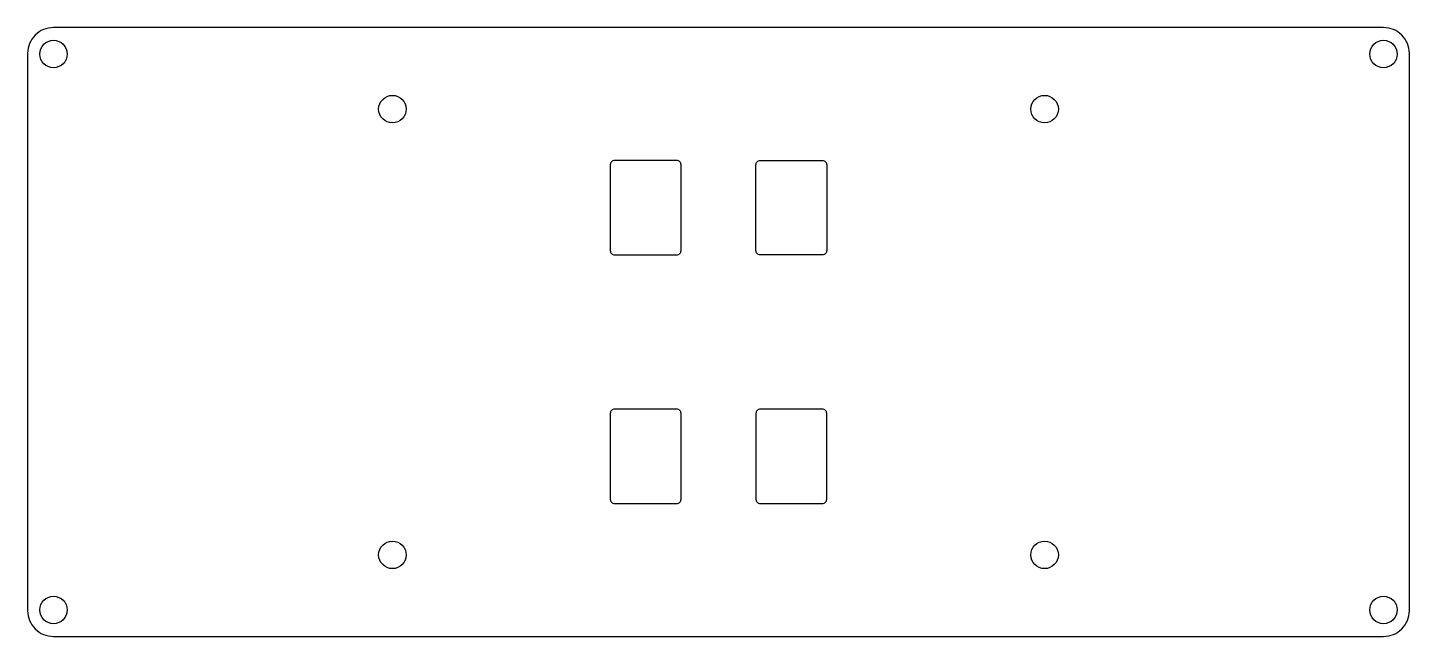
# Model space of a CAD drawing. Header units: millimetres. Extents: x -81 to 80, y -35 to 36.
import ezdxf

# ---------------------------------------------------------------- set-up
doc = ezdxf.new("R2010")
doc.units = ezdxf.units.MM
doc.layers.get('0').update_dxf_attribs({"linetype": 'CONTINUOUS'})

msp = doc.modelspace()

# ---------------------------------------------------------------- linework, layer by layer
for points in [[(77.5, -35.5, 0.414214), (80.5, -32.5), (80.5, 32.5, 0.414214), (77.5, 35.5), (-77.5, 35.5, 0.414214), (-80.5, 32.5), (-80.5, -32.5, 0.414214), (-77.5, -35.5)], [(-4.86, 9, 0.414214), (-4.36, 9.5), (-4.36, 19.5, 0.414214), (-4.86, 20), (-12.11, 20, 0.414214), (-12.61, 19.5), (-12.61, 9.5, 0.414214), (-12.11, 9)], [(12.11, 9), (4.86, 9, -0.414214), (4.36, 9.5), (4.36, 19.5, -0.414214), (4.86, 20), (12.11, 20, -0.414214), (12.61, 19.5), (12.61, 9.5, -0.414214)], [(-12.11, -9, 0.414214), (-12.61, -9.5), (-12.61, -19.5, 0.414214), (-12.11, -20), (-4.86, -20, 0.414214), (-4.36, -19.5), (-4.36, -9.5, 0.414214), (-4.86, -9)], [(12.11, -20, 0.414214), (12.61, -19.5), (12.61, -9.5, 0.414214), (12.11, -9), (4.86, -9, 0.414214), (4.36, -9.5), (4.36, -19.5, 0.414214), (4.86, -20)]]:
    msp.add_lwpolyline(points, format="xyb", close=True)
for centre in [(-77.49, 32.42), (77.49, 32.42), (-38, 26), (38, 26), (-38, -26), (38, -26), (-77.49, -32.42), (77.49, -32.42)]:
    msp.add_circle(centre, 1.6)

doc.saveas('drawing.dxf')
